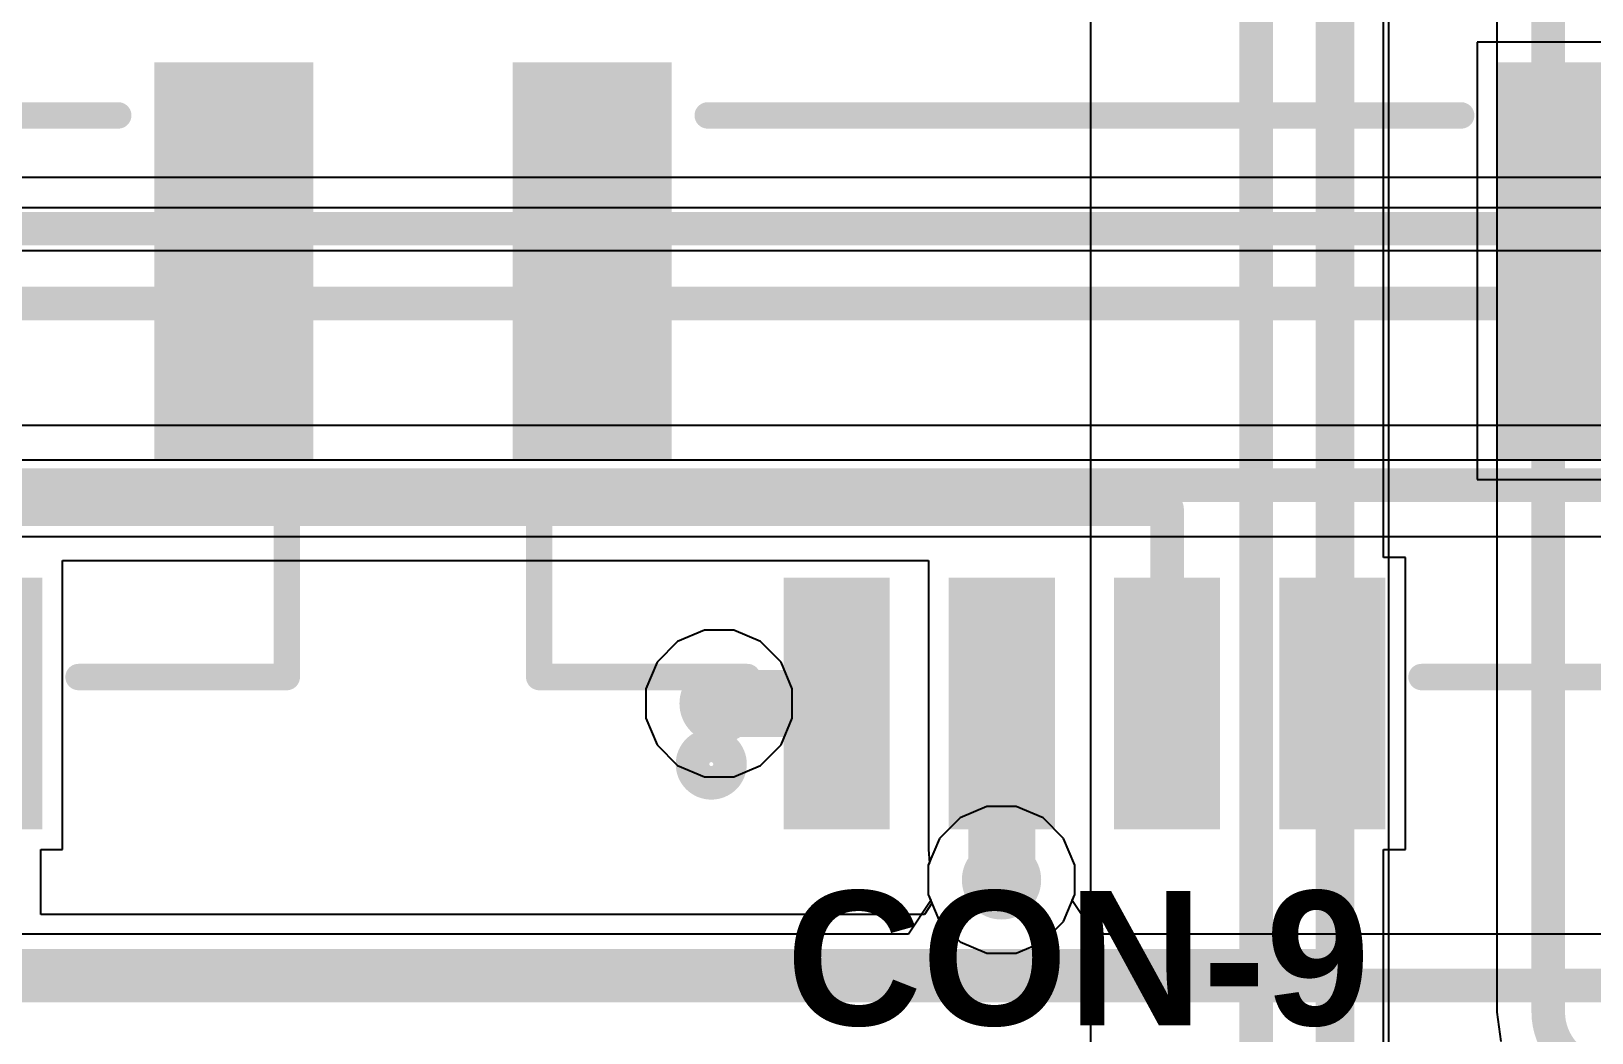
# Model space of a CAD drawing. Header units: inches. Extents: x -0.01 to 2.44, y -0.01 to 2.26.
# Drawn here: x 0.7001 to 1.1649, y 0.3169 to 0.6153 of the extents above; entities that cross this region are included whole.
import ezdxf

# ---------------------------------------------------------------- set-up
doc = ezdxf.new("R2010")
doc.units = ezdxf.units.IN
doc.header["$MEASUREMENT"] = 0
for name, color, linetype in [('Bottom Layer', 5, 'Continuous'), ('GROUND', 16, 'Continuous'), ('POWER', 76, 'Continuous'), ('SIGNAL1', 90, 'Continuous'), ('SIGNAL2', 156, 'Continuous'), ('Top Layer', 1, 'Continuous'), ('Top Overlay', 2, 'Continuous'), ('Top Paste', 8, 'Continuous'), ('Top Solder', 216, 'Continuous'), ('Via Holes', 16, 'Continuous')]:
    doc.layers.add(name, color=color, linetype=linetype)
doc.styles.add('Arial_Bold', font='', dxfattribs={"height": 0.2})
doc.styles.get('Arial_Bold').set_extended_font_data('Arial', bold=True)

# ---------------------------------------------------------------- blocks, each defined once
blk = doc.blocks.new('BM04B_GHS_TBT_90')
at = {"layer": 'Top Layer'}
for points in [[(-0.08563, 0.125), (-0.06201, 0.125), (-0.06201, 0.05807), (-0.08563, 0.05807)], [(-0.03642, 0.125), (-0.0128, 0.125), (-0.0128, 0.05807), (-0.03642, 0.05807)], [(0.0128, 0.125), (0.03642, 0.125), (0.03642, 0.05807), (0.0128, 0.05807)], [(0.06201, 0.125), (0.08563, 0.125), (0.08563, 0.05807), (0.06201, 0.05807)], [(-0.16634, 0.01476), (-0.12697, 0.01476), (-0.12697, -0.09547), (-0.16634, -0.09547)], [(0.12697, 0.01476), (0.16634, 0.01476), (0.16634, -0.09547), (0.12697, -0.09547)]]:
    blk.add_hatch(color=1, dxfattribs=at).paths.add_polyline_path(points)
at = {"layer": 'Top Paste'}
for points in [[(-0.08563, 0.125), (-0.06201, 0.125), (-0.06201, 0.05807), (-0.08563, 0.05807)], [(-0.03642, 0.125), (-0.0128, 0.125), (-0.0128, 0.05807), (-0.03642, 0.05807)], [(0.0128, 0.125), (0.03642, 0.125), (0.03642, 0.05807), (0.0128, 0.05807)], [(0.06201, 0.125), (0.08563, 0.125), (0.08563, 0.05807), (0.06201, 0.05807)], [(-0.16634, 0.01476), (-0.12697, 0.01476), (-0.12697, -0.09547), (-0.16634, -0.09547)], [(0.12697, 0.01476), (0.16634, 0.01476), (0.16634, -0.09547), (0.12697, -0.09547)]]:
    blk.add_hatch(color=8, dxfattribs=at).paths.add_polyline_path(points)
at = {"layer": 'Top Solder'}
for points in [[(-0.08963, 0.129), (-0.05801, 0.129), (-0.05801, 0.05407), (-0.08963, 0.05407)], [(-0.04042, 0.129), (-0.0088, 0.129), (-0.0088, 0.05407), (-0.04042, 0.05407)], [(0.0088, 0.129), (0.04042, 0.129), (0.04042, 0.05407), (0.0088, 0.05407)], [(0.05801, 0.129), (0.08963, 0.129), (0.08963, 0.05407), (0.05801, 0.05407)], [(-0.17034, 0.01876), (-0.12297, 0.01876), (-0.12297, -0.09947), (-0.17034, -0.09947)], [(0.12297, 0.01876), (0.17034, 0.01876), (0.17034, -0.09947), (0.12297, -0.09947)]]:
    blk.add_hatch(color=216, dxfattribs=at).paths.add_polyline_path(points)
at = {"layer": 'Top Overlay'}
for points in [[(-0.10039, 0.08366, 0.00787, 0.00787, 0), (-0.1624, 0.08366, 0.00787, 0.00787, 0)], [(-0.1624, 0.08366, 0.00787, 0.00787, 0), (-0.1624, 0.02953, 0.00787, 0.00787, 0)], [(0.1624, 0.08366, 0.00787, 0.00787, 0), (0.10039, 0.08366, 0.00787, 0.00787, 0)], [(0.1624, 0.08366, 0.00787, 0.00787, 0), (0.1624, 0.02953, 0.00787, 0.00787, 0)], [(0.1122, -0.08366, 0.00787, 0.00787, 0), (-0.1122, -0.08366, 0.00787, 0.00787, 0)]]:
    blk.add_lwpolyline(points, format="xyseb", dxfattribs=at)
for points in [[(-0.16437, 0.08366, 0.00394, 0.00394, 1), (-0.16043, 0.08366, 0.00394, 0.00394, 1)], [(-0.16437, 0.08366, 0.00394, 0.00394, 1), (-0.16043, 0.08366, 0.00394, 0.00394, 1)], [(-0.10236, 0.08366, 0.00394, 0.00394, 1), (-0.09843, 0.08366, 0.00394, 0.00394, 1)], [(0.09843, 0.08366, 0.00394, 0.00394, 1), (0.10236, 0.08366, 0.00394, 0.00394, 1)], [(0.16043, 0.08366, 0.00394, 0.00394, 1), (0.16437, 0.08366, 0.00394, 0.00394, 1)], [(0.16043, 0.08366, 0.00394, 0.00394, 1), (0.16437, 0.08366, 0.00394, 0.00394, 1)], [(-0.16437, 0.02953, 0.00394, 0.00394, 1), (-0.16043, 0.02953, 0.00394, 0.00394, 1)], [(0.16043, 0.02953, 0.00394, 0.00394, 1), (0.16437, 0.02953, 0.00394, 0.00394, 1)], [(-0.11417, -0.08366, 0.00394, 0.00394, 1), (-0.11024, -0.08366, 0.00394, 0.00394, 1)], [(0.11024, -0.08366, 0.00394, 0.00394, 1), (0.11417, -0.08366, 0.00394, 0.00394, 1)]]:
    blk.add_lwpolyline(points, format="xyseb", close=True, dxfattribs=at)
blk = doc.blocks.new('BM04B_GHS_TBT_94')
at = {"layer": 'Top Layer'}
for points in [[(-0.08563, 0.125), (-0.06201, 0.125), (-0.06201, 0.05807), (-0.08563, 0.05807)], [(-0.03642, 0.125), (-0.0128, 0.125), (-0.0128, 0.05807), (-0.03642, 0.05807)], [(0.0128, 0.125), (0.03642, 0.125), (0.03642, 0.05807), (0.0128, 0.05807)], [(0.06201, 0.125), (0.08563, 0.125), (0.08563, 0.05807), (0.06201, 0.05807)], [(-0.16634, 0.01476), (-0.12697, 0.01476), (-0.12697, -0.09547), (-0.16634, -0.09547)], [(0.12697, 0.01476), (0.16634, 0.01476), (0.16634, -0.09547), (0.12697, -0.09547)]]:
    blk.add_hatch(color=1, dxfattribs=at).paths.add_polyline_path(points)
at = {"layer": 'Top Paste'}
for points in [[(-0.08563, 0.125), (-0.06201, 0.125), (-0.06201, 0.05807), (-0.08563, 0.05807)], [(-0.03642, 0.125), (-0.0128, 0.125), (-0.0128, 0.05807), (-0.03642, 0.05807)], [(0.0128, 0.125), (0.03642, 0.125), (0.03642, 0.05807), (0.0128, 0.05807)], [(0.06201, 0.125), (0.08563, 0.125), (0.08563, 0.05807), (0.06201, 0.05807)], [(-0.16634, 0.01476), (-0.12697, 0.01476), (-0.12697, -0.09547), (-0.16634, -0.09547)], [(0.12697, 0.01476), (0.16634, 0.01476), (0.16634, -0.09547), (0.12697, -0.09547)]]:
    blk.add_hatch(color=8, dxfattribs=at).paths.add_polyline_path(points)
at = {"layer": 'Top Solder'}
for points in [[(-0.08963, 0.129), (-0.05801, 0.129), (-0.05801, 0.05407), (-0.08963, 0.05407)], [(-0.04042, 0.129), (-0.0088, 0.129), (-0.0088, 0.05407), (-0.04042, 0.05407)], [(0.0088, 0.129), (0.04042, 0.129), (0.04042, 0.05407), (0.0088, 0.05407)], [(0.05801, 0.129), (0.08963, 0.129), (0.08963, 0.05407), (0.05801, 0.05407)], [(-0.17034, 0.01876), (-0.12297, 0.01876), (-0.12297, -0.09947), (-0.17034, -0.09947)], [(0.12297, 0.01876), (0.17034, 0.01876), (0.17034, -0.09947), (0.12297, -0.09947)]]:
    blk.add_hatch(color=216, dxfattribs=at).paths.add_polyline_path(points)
at = {"layer": 'Top Overlay'}
for points in [[(-0.10039, 0.08366, 0.00787, 0.00787, 0), (-0.1624, 0.08366, 0.00787, 0.00787, 0)], [(-0.1624, 0.08366, 0.00787, 0.00787, 0), (-0.1624, 0.02953, 0.00787, 0.00787, 0)], [(0.1624, 0.08366, 0.00787, 0.00787, 0), (0.10039, 0.08366, 0.00787, 0.00787, 0)], [(0.1624, 0.08366, 0.00787, 0.00787, 0), (0.1624, 0.02953, 0.00787, 0.00787, 0)], [(0.1122, -0.08366, 0.00787, 0.00787, 0), (-0.1122, -0.08366, 0.00787, 0.00787, 0)]]:
    blk.add_lwpolyline(points, format="xyseb", dxfattribs=at)
for points in [[(-0.16437, 0.08366, 0.00394, 0.00394, 1), (-0.16043, 0.08366, 0.00394, 0.00394, 1)], [(-0.16437, 0.08366, 0.00394, 0.00394, 1), (-0.16043, 0.08366, 0.00394, 0.00394, 1)], [(-0.10236, 0.08366, 0.00394, 0.00394, 1), (-0.09843, 0.08366, 0.00394, 0.00394, 1)], [(0.09843, 0.08366, 0.00394, 0.00394, 1), (0.10236, 0.08366, 0.00394, 0.00394, 1)], [(0.16043, 0.08366, 0.00394, 0.00394, 1), (0.16437, 0.08366, 0.00394, 0.00394, 1)], [(0.16043, 0.08366, 0.00394, 0.00394, 1), (0.16437, 0.08366, 0.00394, 0.00394, 1)], [(-0.16437, 0.02953, 0.00394, 0.00394, 1), (-0.16043, 0.02953, 0.00394, 0.00394, 1)], [(0.16043, 0.02953, 0.00394, 0.00394, 1), (0.16437, 0.02953, 0.00394, 0.00394, 1)], [(-0.11417, -0.08366, 0.00394, 0.00394, 1), (-0.11024, -0.08366, 0.00394, 0.00394, 1)], [(0.11024, -0.08366, 0.00394, 0.00394, 1), (0.11417, -0.08366, 0.00394, 0.00394, 1)]]:
    blk.add_lwpolyline(points, format="xyseb", close=True, dxfattribs=at)

msp = doc.modelspace()

# ---------------------------------------------------------------- hatches: boundary and pattern name
at = {"layer": 'Bottom Layer'}
h = msp.add_hatch(color=5, dxfattribs=at)
edge = h.paths.add_edge_path()
edge.add_arc((0.905, 0.415), 0.01181, 0, 360)
h = msp.add_hatch(color=5, dxfattribs=at)
edge = h.paths.add_edge_path()
edge.add_arc((0.98912, 0.36245), 0.01181, 0, 360)
at = {"layer": 'GROUND'}
h = msp.add_hatch(color=16, dxfattribs=at)
edge = h.paths.add_edge_path()
edge.add_arc((0.905, 0.415), 0.01181, 0, 360)
h = msp.add_hatch(color=16, dxfattribs=at)
edge = h.paths.add_edge_path()
edge.add_arc((0.98912, 0.36245), 0.01181, 0, 360)
at = {"layer": 'POWER'}
h = msp.add_hatch(color=76, dxfattribs=at)
edge = h.paths.add_edge_path()
edge.add_arc((0.905, 0.415), 0.01181, 0, 360)
h = msp.add_hatch(color=76, dxfattribs=at)
edge = h.paths.add_edge_path()
edge.add_arc((0.98912, 0.36245), 0.01181, 0, 360)
at = {"layer": 'SIGNAL1'}
h = msp.add_hatch(color=90, dxfattribs=at)
edge = h.paths.add_edge_path()
edge.add_arc((0.905, 0.415), 0.01181, 0, 360)
h = msp.add_hatch(color=90, dxfattribs=at)
edge = h.paths.add_edge_path()
edge.add_arc((0.98912, 0.36245), 0.01181, 0, 360)
at = {"layer": 'SIGNAL2'}
h = msp.add_hatch(color=156, dxfattribs=at)
edge = h.paths.add_edge_path()
edge.add_arc((0.905, 0.415), 0.01181, 0, 360)
h = msp.add_hatch(color=156, dxfattribs=at)
edge = h.paths.add_edge_path()
edge.add_arc((0.98912, 0.36245), 0.01181, 0, 360)
at = {"layer": 'Top Layer'}
h = msp.add_hatch(color=1, dxfattribs=at)
edge = h.paths.add_edge_path()
edge.add_arc((0.905, 0.415), 0.01181, 0, 360)
h = msp.add_hatch(color=1, dxfattribs=at)
edge = h.paths.add_edge_path()
edge.add_arc((0.98912, 0.36245), 0.01181, 0, 360)
at = {"layer": 'Via Holes'}
h = msp.add_hatch(color=7, dxfattribs=at)
edge = h.paths.add_edge_path()
edge.add_arc((0.905, 0.415), 0.00591, 0, 360)
h = msp.add_hatch(color=7, dxfattribs=at)
edge = h.paths.add_edge_path()
edge.add_arc((0.98912, 0.36245), 0.00591, 0, 360)

# ---------------------------------------------------------------- linework, layer by layer
at = {"layer": 'Bottom Layer'}
for p, q in [((1.20163, 0.49783), (0.2632, 0.49783)), ((0.2632, 0.48763), (1.20163, 0.48763)), ((0.98479, 0.38426), (0.97677, 0.38094)), ((0.99346, 0.38426), (0.98479, 0.38426)), ((1.00148, 0.38094), (0.99346, 0.38426)), ((0.97677, 0.38094), (0.97063, 0.3748)), ((1.00761, 0.3748), (1.00148, 0.38094)), ((0.97063, 0.3748), (0.96731, 0.36679)), ((1.01094, 0.36679), (1.00761, 0.3748)), ((0.96731, 0.36679), (0.96731, 0.35811)), ((1.01094, 0.35811), (1.01094, 0.36679)), ((0.96731, 0.35811), (0.97063, 0.35009)), ((1.00761, 0.35009), (1.01094, 0.35811)), ((0.97063, 0.35009), (0.97677, 0.34396)), ((1.00148, 0.34396), (1.00761, 0.35009)), ((0.97677, 0.34396), (0.98479, 0.34064)), ((0.98479, 0.34064), (0.99346, 0.34064)), ((0.99346, 0.34064), (1.00148, 0.34396))]:
    msp.add_line(p, q, dxfattribs=at)
at = {"layer": 'GROUND'}
for p, q in [((0.98479, 0.38426), (0.97677, 0.38094)), ((0.99346, 0.38426), (0.98479, 0.38426)), ((1.00148, 0.38094), (0.99346, 0.38426)), ((0.97677, 0.38094), (0.97063, 0.3748)), ((1.00761, 0.3748), (1.00148, 0.38094)), ((0.97063, 0.3748), (0.96731, 0.36679)), ((1.01094, 0.36679), (1.00761, 0.3748)), ((0.96731, 0.36679), (0.96731, 0.35811)), ((1.01094, 0.35811), (1.01094, 0.36679)), ((0.96731, 0.35811), (0.97063, 0.35009)), ((1.00761, 0.35009), (1.01094, 0.35811)), ((0.97063, 0.35009), (0.97677, 0.34396)), ((1.00148, 0.34396), (1.00761, 0.35009)), ((0.97677, 0.34396), (0.98479, 0.34064)), ((0.98479, 0.34064), (0.99346, 0.34064)), ((0.99346, 0.34064), (1.00148, 0.34396))]:
    msp.add_line(p, q, dxfattribs=at)
at = {"layer": 'POWER'}
for p, q in [((1.33422, 0.56268), (0.65, 0.56268)), ((0.63561, 0.55), (1.81974, 0.55)), ((0.89265, 0.43349), (0.88651, 0.42735)), ((0.90066, 0.43681), (0.89265, 0.43349)), ((0.90934, 0.43681), (0.90066, 0.43681)), ((0.91735, 0.43349), (0.90934, 0.43681)), ((0.92349, 0.42735), (0.91735, 0.43349)), ((0.88651, 0.42735), (0.88319, 0.41934)), ((0.92681, 0.41934), (0.92349, 0.42735)), ((0.88319, 0.41934), (0.88319, 0.41066)), ((0.92681, 0.41066), (0.92681, 0.41934)), ((0.88319, 0.41066), (0.88651, 0.40265)), ((0.92349, 0.40265), (0.92681, 0.41066)), ((0.88651, 0.40265), (0.89265, 0.39651)), ((0.91735, 0.39651), (0.92349, 0.40265)), ((0.89265, 0.39651), (0.90066, 0.39319)), ((0.90934, 0.39319), (0.91735, 0.39651)), ((0.90066, 0.39319), (0.90934, 0.39319)), ((0.98479, 0.38426), (0.97677, 0.38094)), ((0.99346, 0.38426), (0.98479, 0.38426)), ((1.00148, 0.38094), (0.99346, 0.38426)), ((0.97677, 0.38094), (0.97063, 0.3748)), ((1.00761, 0.3748), (1.00148, 0.38094)), ((0.97063, 0.3748), (0.96731, 0.36679)), ((1.01094, 0.36679), (1.00761, 0.3748)), ((0.96731, 0.36679), (0.96731, 0.35811)), ((1.01094, 0.35811), (1.01094, 0.36679)), ((0.96731, 0.35811), (0.97063, 0.35009)), ((1.00761, 0.35009), (1.01094, 0.35811)), ((0.97063, 0.35009), (0.97677, 0.34396)), ((1.00148, 0.34396), (1.00761, 0.35009)), ((0.97677, 0.34396), (0.98479, 0.34064)), ((0.98479, 0.34064), (0.99346, 0.34064)), ((0.99346, 0.34064), (1.00148, 0.34396))]:
    msp.add_line(p, q, dxfattribs=at)
at = {"layer": 'SIGNAL1'}
for p, q in [((1.46475, 0.57174), (0.49391, 0.57174)), ((0.3998, 0.46478), (1.39645, 0.46478)), ((0.98479, 0.38426), (0.97677, 0.38094)), ((0.99346, 0.38426), (0.98479, 0.38426)), ((1.00148, 0.38094), (0.99346, 0.38426)), ((0.97677, 0.38094), (0.97063, 0.3748)), ((1.00761, 0.3748), (1.00148, 0.38094)), ((0.97063, 0.3748), (0.96731, 0.36679)), ((1.01094, 0.36679), (1.00761, 0.3748)), ((0.96731, 0.36679), (0.96731, 0.35811)), ((1.01094, 0.35811), (1.01094, 0.36679)), ((0.96731, 0.35811), (0.96807, 0.35629)), ((1.01018, 0.35629), (1.01094, 0.35811)), ((0.96807, 0.35629), (0.96138, 0.34629)), ((1.01686, 0.34629), (1.01018, 0.35629)), ((0.96138, 0.34629), (0.61686, 0.34629)), ((1.26179, 0.34629), (1.01686, 0.34629))]:
    msp.add_line(p, q, dxfattribs=at)
for points in [[(0.49391, 0.55645, 0.01, 0.01, 0), (1.46475, 0.55645, 0.01, 0.01, 0)], [(0.47191, 0.53418, 0.01, 0.01, 0), (1.43985, 0.53418, 0.01, 0.01, 0)], [(0.3998, 0.48007, 0.01, 0.01, 0), (1.412, 0.48007, 0.01, 0.01, 0)], [(0.29698, 0.331, 0.01, 0.01, 0), (1.457, 0.331, 0.01, 0.01, 0)]]:
    msp.add_lwpolyline(points, format="xyseb", dxfattribs=at)
at = {"layer": 'SIGNAL2'}
for p, q in [((1.01563, 1.005), (1.01563, 0.0102)), ((1.10451, 0.14475), (1.10451, 0.76599)), ((1.13666, 0.76675), (1.13666, 0.32307)), ((0.89265, 0.43349), (0.88651, 0.42735)), ((0.90066, 0.43681), (0.89265, 0.43349)), ((0.90934, 0.43681), (0.90066, 0.43681)), ((0.91735, 0.43349), (0.90934, 0.43681)), ((0.92349, 0.42735), (0.91735, 0.43349)), ((0.88651, 0.42735), (0.88319, 0.41934)), ((0.92681, 0.41934), (0.92349, 0.42735)), ((0.88319, 0.41934), (0.88319, 0.41066)), ((0.92681, 0.41066), (0.92681, 0.41934)), ((0.88319, 0.41066), (0.88651, 0.40265)), ((0.92349, 0.40265), (0.92681, 0.41066)), ((0.88651, 0.40265), (0.89265, 0.39651)), ((0.91735, 0.39651), (0.92349, 0.40265)), ((0.89265, 0.39651), (0.90066, 0.39319)), ((0.90934, 0.39319), (0.91735, 0.39651)), ((0.90066, 0.39319), (0.90934, 0.39319)), ((1.13666, 0.32307), (1.13668, 0.323)), ((1.13668, 0.323), (1.13782, 0.31432))]:
    msp.add_line(p, q, dxfattribs=at)
for points in [[(1.15196, 0.32307, 0.01, 0.01, 0), (1.15196, 1.27938, 0.01, 0.01, 0)], [(1.065, 0.04502, 0.01, 0.01, 0), (1.065, 1.104, 0.01, 0.01, 0)], [(1.08921, 0.14475, 0.01, 0.01, 0), (1.08921, 1.07979, 0.01, 0.01, 0)], [(1.17047, 0.30455, 0.01, 0.01, -0.414214), (1.15196, 0.32307, 0.01, 0.01, 0)]]:
    msp.add_lwpolyline(points, format="xyseb", dxfattribs=at)
msp.add_lwpolyline([(1.14946, 0.32307, 0.005, 0.005, 1), (1.15446, 0.32307, 0.005, 0.005, 1)], format="xyseb", close=True, dxfattribs=at)
msp.add_lwpolyline([(1.14946, 0.32307, 0.005, 0.005, 1), (1.15446, 0.32307, 0.005, 0.005, 1)], format="xyseb", close=True, dxfattribs=at)
at = {"layer": 'Top Layer'}
for p, q in [((1.10293, 0.45846), (1.10293, 0.63535)), ((1.19016, 0.61201), (1.13079, 0.61201)), ((1.13079, 0.61201), (1.13079, 0.48177)), ((1.13079, 0.48177), (1.19016, 0.48177)), ((0.70945, 0.37154), (0.70945, 0.45762)), ((0.70945, 0.45762), (0.9674, 0.45762)), ((0.9674, 0.45762), (0.9674, 0.37154)), ((1.10945, 0.45846), (1.10293, 0.45846)), ((1.10945, 0.37154), (1.10945, 0.45846)), ((0.70293, 0.35218), (0.70293, 0.37154)), ((0.70293, 0.37154), (0.70945, 0.37154)), ((0.96762, 0.36754), (0.96731, 0.36679)), ((0.9674, 0.37154), (0.9674, 0.37154)), ((0.9674, 0.37154), (0.96762, 0.36754)), ((1.10293, 0.33689), (1.10293, 0.37154)), ((1.10293, 0.37154), (1.10945, 0.37154)), ((0.96731, 0.36679), (0.96731, 0.35811)), ((0.96731, 0.35811), (0.96839, 0.35551)), ((0.96839, 0.35551), (0.96617, 0.35218)), ((0.96617, 0.35218), (0.70293, 0.35218)), ((1.10293, 0.15346), (1.10293, 0.33689))]:
    msp.add_line(p, q, dxfattribs=at)
for points in [[(1.08764, 0.415, 0.01, 0.01, 0), (1.08764, 0.63535, 0.01, 0.01, 0)], [(0.63843, 0.47291, 0.01, 0.01, 0), (1.03843, 0.47291, 0.01, 0.01, 0)], [(1.03843, 0.41689, 0.01, 0.01, 0), (1.03843, 0.47291, 0.01, 0.01, 0)], [(0.905, 0.415, 0.02, 0.02, 0), (0.94, 0.415, 0.02, 0.02, 0)], [(0.98921, 0.415, 0.02, 0.02, 0), (0.9893, 0.41509, 0.02, 0.02, 0)], [(0.98921, 0.36254, 0.02, 0.02, 0), (0.98921, 0.415, 0.02, 0.02, 0)], [(1.08764, 0.33689, 0.01, 0.01, 0), (1.08764, 0.415, 0.01, 0.01, 0)], [(0.98912, 0.36245, 0.02, 0.02, 0), (0.98921, 0.36254, 0.02, 0.02, 0)], [(0.68764, 0.33689, 0.01, 0.01, 0), (1.08764, 0.33689, 0.01, 0.01, 0)], [(1.08764, 0.11, 0.01, 0.01, 0), (1.08764, 0.33689, 0.01, 0.01, 0)]]:
    msp.add_lwpolyline(points, format="xyseb", dxfattribs=at)
for points in [[(1.03593, 0.47291, 0.005, 0.005, 1), (1.04093, 0.47291, 0.005, 0.005, 1)], [(1.03593, 0.47291, 0.005, 0.005, 1), (1.04093, 0.47291, 0.005, 0.005, 1)], [(0.9, 0.415, 0.01, 0.01, 1), (0.91, 0.415, 0.01, 0.01, 1)], [(0.935, 0.415, 0.01, 0.01, 1), (0.945, 0.415, 0.01, 0.01, 1)], [(0.98421, 0.415, 0.01, 0.01, 1), (0.99421, 0.415, 0.01, 0.01, 1)], [(0.98421, 0.415, 0.01, 0.01, 1), (0.99421, 0.415, 0.01, 0.01, 1)], [(0.9843, 0.41509, 0.01, 0.01, 1), (0.9943, 0.41509, 0.01, 0.01, 1)], [(1.03593, 0.41689, 0.005, 0.005, 1), (1.04093, 0.41689, 0.005, 0.005, 1)], [(1.08514, 0.415, 0.005, 0.005, 1), (1.09014, 0.415, 0.005, 0.005, 1)], [(1.08514, 0.415, 0.005, 0.005, 1), (1.09014, 0.415, 0.005, 0.005, 1)], [(0.98412, 0.36245, 0.01, 0.01, 1), (0.99412, 0.36245, 0.01, 0.01, 1)], [(0.98421, 0.36254, 0.01, 0.01, 1), (0.99421, 0.36254, 0.01, 0.01, 1)], [(0.98421, 0.36254, 0.01, 0.01, 1), (0.99421, 0.36254, 0.01, 0.01, 1)], [(1.08514, 0.33689, 0.005, 0.005, 1), (1.09014, 0.33689, 0.005, 0.005, 1)], [(1.08514, 0.33689, 0.005, 0.005, 1), (1.09014, 0.33689, 0.005, 0.005, 1)], [(1.08514, 0.33689, 0.005, 0.005, 1), (1.09014, 0.33689, 0.005, 0.005, 1)]]:
    msp.add_lwpolyline(points, format="xyseb", close=True, dxfattribs=at)
at = {"layer": 'Top Overlay'}
for points in [[(0.90825, 0.39694, 0.01, 0.01, 1), (0.89708, 0.39694, 0.01, 0.01, 1)], [(0.89458, 0.39694, 0.005, 0.005, 1), (0.89958, 0.39694, 0.005, 0.005, 1)], [(0.90575, 0.39694, 0.005, 0.005, 1), (0.91075, 0.39694, 0.005, 0.005, 1)]]:
    msp.add_lwpolyline(points, format="xyseb", close=True, dxfattribs=at)

# ---------------------------------------------------------------- block references
at = {"rotation": 180}
for name, p in [('BM04B_GHS_TBT_94', (0.61382, 0.50654)), ('BM04B_GHS_TBT_90', (1.01382, 0.50654))]:
    msp.add_blockref(name, p, dxfattribs=at)

# ---------------------------------------------------------------- texts
at = {"layer": 'Top Overlay', "style": 'Arial_Bold'}
msp.add_text('CON-9', height=0.04, dxfattribs=at).set_placement((0.925, 0.31915))

doc.saveas('drawing.dxf')
